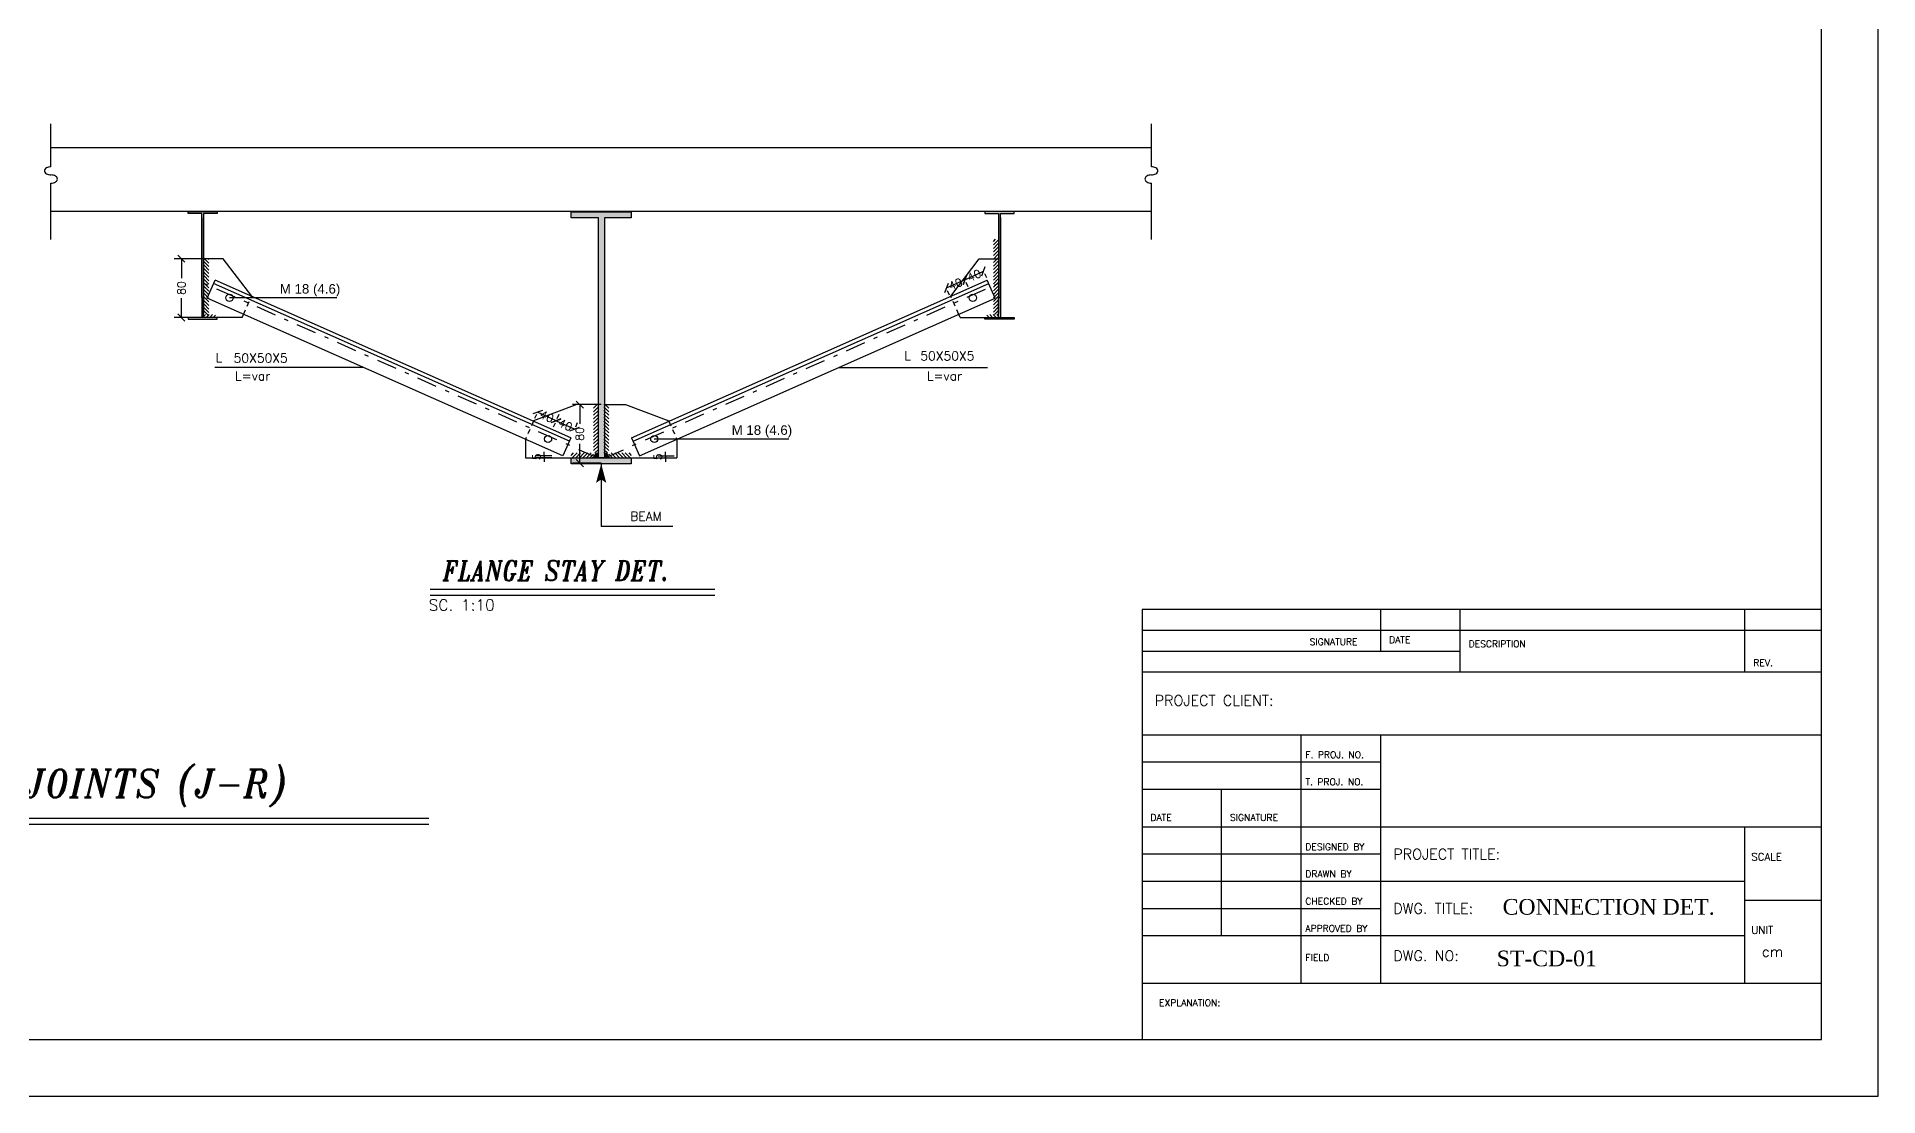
# Model space of a CAD drawing. Header units: inches. Extents: x 1387 to 2676, y -3554 to -2136.
# Drawn here: x 2531.91 to 2577.93, y -3407.52 to -3381.03 of the extents above; entities that cross this region are included whole.
import ezdxf
from ezdxf.enums import TextEntityAlignment as Align

# ---------------------------------------------------------------- set-up
doc = ezdxf.new("R2010")
doc.units = ezdxf.units.IN
doc.header["$MEASUREMENT"] = 0
doc.linetypes.add('DASHDOTX2', pattern=[2, 1, -0.5, 0, -0.5])
doc.linetypes.add('HIDDEN', pattern=[0.375, 0.25, -0.125])
for name, color, linetype in [('1', 1, 'Continuous'), ('1R', 1, 'Continuous'), ('2Y', 2, 'Continuous'), ('3', 3, 'HIDDEN'), ('3G', 3, 'Continuous'), ('4C', 4, 'Continuous'), ('6M', 6, 'Continuous'), ('7', 7, 'Continuous'), ('Ax', 1, 'DASHDOTX2'), ('col-new', 3, 'Continuous'), ('DIM', 8, 'Continuous'), ('H', 1, 'Continuous'), ('Hatch', 1, 'Continuous'), ('Layer4', 118, 'Continuous')]:
    doc.layers.add(name, color=color, linetype=linetype)
doc.styles.add('ITALICT', font='italict')
doc.styles.add('ROMANS', font='ROMANS')
doc.styles.add('ROMANT', font='romant')
doc.styles.get("Standard").update_dxf_attribs({"font": 'arial.ttf'})
doc.styles.add('style1', font='times.ttf')
doc.dimstyles.new('1 Small', dxfattribs={"dimscale": 0, "dimtxt": 0.2, "dimasz": 0.18, "dimexe": 0.18, "dimexo": 0.0625, "dimgap": 0.09, "dimtad": 0, "dimdec": 0, "dimlfac": 100, "dimzin": 0, "dimdsep": 46, "dimtxsty": 'ROMANT', "dimblk": 'OBLIQUE', "dimcen": 0.09, "dimclrd": 1, "dimclre": 1, "dimclrt": 2, "dimadec": 0, "dimazin": 0, "dimtfac": 1, "dimtdec": 0, "dimtofl": 0, "dimtmove": 2, "dimatfit": 3, "dimldrblk": 'OBLIQUE', "dimfxl": 0.18, "dimtolj": 1, "dimtzin": 0, "dimarcsym": 0})
doc.dimstyles.new('Copy of 100', dxfattribs={"dimtxt": 0.2, "dimasz": 0.05, "dimexe": 0.22, "dimexo": 0.22, "dimgap": 0.09, "dimtad": 1, "dimdec": 3, "dimlfac": 100, "dimrnd": 5, "dimzin": 12, "dimdsep": 46, "dimtxsty": 'ROMANS', "dimblk": 'DOT', "dimcen": 0, "dimclrd": 1, "dimclre": 1, "dimclrt": 2, "dimadec": 1, "dimazin": 0, "dimtfac": 1, "dimtdec": 3, "dimtix": 1, "dimtmove": 2, "dimatfit": 3, "dimldrblk": 'DOT', "dimfxl": 1, "dimtolj": 1, "dimtzin": 12, "dimarcsym": 0})
pattern_1 = [(45, (1603.99336, -2621.217457), (-0.0441941738, 0.0441941738), [])]
pattern_2 = [(135, (3488.04117, -2621.217457), (0.0441941738, 0.0441941738), [])]

# ---------------------------------------------------------------- blocks, each defined once
blk = doc.blocks.new('_Dot')
at = {"layer": 'DIM', "color": 0, "lineweight": -2}
blk.add_line((-0.5, 0), (-1, 0), dxfattribs=at)
at = {"layer": 'DIM', "color": 0, "const_width": 0.5}
blk.add_lwpolyline([(-0.25, 0, 1), (0.25, 0, 1)], format="xyb", close=True, dxfattribs=at)
blk = doc.blocks.new('*D2836')
at = {"layer": '3G', "color": 1, "lineweight": -2, "ltscale": 0.5, "transparency": 16777216}
for p, q in [((2544.786, -3391.51), (2544.374, -3391.51)), ((2544.786, -3391.556), (2544.374, -3391.556)), ((2544.594, -3391.46), (2544.594, -3391.41)), ((2544.594, -3391.51), (2544.594, -3391.556)), ((2544.594, -3391.606), (2544.594, -3391.656))]:
    blk.add_line(p, q, dxfattribs=at)
at = {"layer": 'Defpoints', "color": 0, "ltscale": 0.5, "transparency": 16777216}
for p in [(2544.594, -3391.556), (2545.006, -3391.51), (2545.006, -3391.556)]:
    blk.add_point(p, dxfattribs=at)
at = {"layer": '3G', "color": 1, "lineweight": -2, "ltscale": 0.5, "transparency": 16777216, "xscale": 0.05, "yscale": 0.05, "zscale": 0.05}
for p, rotation in [((2544.594, -3391.51), 270), ((2544.594, -3391.556), 90)]:
    blk.add_blockref('_Dot', p, dxfattribs=dict(at, rotation=rotation))
at = {"layer": '3G', "color": 2, "ltscale": 0.5, "transparency": 16777216, "insert": (2544.404, -3391.533), "char_height": 0.2, "attachment_point": 5, "rotation": 90, "style": 'ROMANS'}
blk.add_mtext('\\A1;5', dxfattribs=at)
blk = doc.blocks.new('*D2837')
at = {"layer": '3G', "color": 1, "lineweight": -2, "ltscale": 0.5, "transparency": 16777216}
for p, q in [((2547.43, -3391.51), (2547.842, -3391.51)), ((2547.43, -3391.556), (2547.842, -3391.556)), ((2547.622, -3391.46), (2547.622, -3391.41)), ((2547.622, -3391.51), (2547.622, -3391.556)), ((2547.622, -3391.606), (2547.622, -3391.656))]:
    blk.add_line(p, q, dxfattribs=at)
at = {"layer": 'Defpoints', "color": 0, "ltscale": 0.5, "transparency": 16777216}
for p in [(2547.21, -3391.51), (2547.21, -3391.556), (2547.622, -3391.556)]:
    blk.add_point(p, dxfattribs=at)
at = {"layer": '3G', "color": 1, "lineweight": -2, "ltscale": 0.5, "transparency": 16777216, "xscale": 0.05, "yscale": 0.05, "zscale": 0.05}
for p, rotation in [((2547.622, -3391.51), 270), ((2547.622, -3391.556), 90)]:
    blk.add_blockref('_Dot', p, dxfattribs=dict(at, rotation=rotation))
at = {"layer": '3G', "color": 2, "ltscale": 0.5, "transparency": 16777216, "insert": (2547.432, -3391.533), "char_height": 0.2, "attachment_point": 5, "rotation": 90, "style": 'ROMANS'}
blk.add_mtext('\\A1;5', dxfattribs=at)
blk = doc.blocks.new('_Oblique')
at = {"color": 0, "linetype": 'ByBlock', "lineweight": -2}
blk.add_line((-0.5, -0.5), (0.5, 0.5), dxfattribs=at)
blk = doc.blocks.new('*D2838')
at = {"layer": 'Defpoints', "color": 0, "transparency": 16777216}
for p in [(2536.125, -3386.577), (2535.525, -3388.046), (2536.125, -3388.046)]:
    blk.add_point(p, dxfattribs=at)
at = {"layer": 'H', "color": 1, "lineweight": -2, "transparency": 16777216}
for p, q in [((2536.062, -3386.577), (2535.345, -3386.577)), ((2535.525, -3386.577), (2535.525, -3387.06)), ((2535.525, -3388.046), (2535.525, -3387.563)), ((2536.062, -3388.046), (2535.345, -3388.046))]:
    blk.add_line(p, q, dxfattribs=at)
at = {"layer": 'H', "color": 1, "lineweight": -2, "transparency": 16777216, "xscale": 0.18, "yscale": 0.18, "zscale": 0.18}
for p, rotation in [((2535.525, -3386.577), 90), ((2535.525, -3388.046), 270)]:
    blk.add_blockref('_Oblique', p, dxfattribs=dict(at, rotation=rotation))
at = {"layer": 'H', "color": 2, "transparency": 16777216, "insert": (2535.525, -3387.311), "char_height": 0.2, "attachment_point": 5, "rotation": 90, "style": 'ROMANT'}
blk.add_mtext('\\A1;80', dxfattribs=at)
blk = doc.blocks.new('*D2839')
at = {"layer": 'Defpoints', "color": 0, "transparency": 16777216}
for p in [(2546.081, -3390.227), (2545.482, -3391.692), (2546.081, -3391.692)]:
    blk.add_point(p, dxfattribs=at)
at = {"layer": 'H', "color": 1, "lineweight": -2, "transparency": 16777216}
for p, q in [((2546.019, -3390.227), (2545.302, -3390.227)), ((2545.482, -3390.227), (2545.482, -3390.708)), ((2545.482, -3391.692), (2545.482, -3391.211)), ((2546.019, -3391.692), (2545.302, -3391.692))]:
    blk.add_line(p, q, dxfattribs=at)
at = {"layer": 'H', "color": 1, "lineweight": -2, "transparency": 16777216, "xscale": 0.18, "yscale": 0.18, "zscale": 0.18}
for p, rotation in [((2545.482, -3390.227), 90), ((2545.482, -3391.692), 270)]:
    blk.add_blockref('_Oblique', p, dxfattribs=dict(at, rotation=rotation))
at = {"layer": 'H', "color": 2, "transparency": 16777216, "insert": (2545.482, -3390.96), "char_height": 0.2, "attachment_point": 5, "rotation": 90, "style": 'ROMANT'}
blk.add_mtext('\\A1;80', dxfattribs=at)
blk = doc.blocks.new('*D2840')
at = {"layer": 'Defpoints', "color": 0, "transparency": 16777216}
for p in [(2544.427, -3390.413), (2544.427, -3390.413), (2544.891, -3390.631)]:
    blk.add_point(p, dxfattribs=at)
at = {"layer": 'H', "color": 1, "lineweight": -2, "transparency": 16777216}
for p, q in [((2544.891, -3390.631), (2544.427, -3390.413)), ((2544.401, -3390.47), (2544.351, -3390.576)), ((2544.864, -3390.688), (2544.814, -3390.794))]:
    blk.add_line(p, q, dxfattribs=at)
at = {"layer": 'H', "color": 1, "lineweight": -2, "transparency": 16777216, "xscale": 0.18, "yscale": 0.18, "zscale": 0.18}
for p, rotation in [((2544.427, -3390.413), 154.7833497585959), ((2544.891, -3390.631), 334.7833497585959)]:
    blk.add_blockref('_Oblique', p, dxfattribs=dict(at, rotation=rotation))
at = {"layer": 'H', "color": 2, "transparency": 16777216, "insert": (2544.659, -3390.522), "char_height": 0.2, "attachment_point": 5, "rotation": 334.7833, "style": 'ROMANT'}
blk.add_mtext('\\A1;40', dxfattribs=at)
blk = doc.blocks.new('*D2841')
at = {"layer": 'Defpoints', "color": 0, "transparency": 16777216}
for p in [(2544.891, -3390.631), (2545.356, -3390.838), (2545.356, -3390.838)]:
    blk.add_point(p, dxfattribs=at)
at = {"layer": 'H', "color": 1, "lineweight": -2, "transparency": 16777216}
for p, q in [((2544.916, -3390.574), (2544.964, -3390.467)), ((2544.891, -3390.631), (2545.356, -3390.838)), ((2545.381, -3390.781), (2545.429, -3390.673))]:
    blk.add_line(p, q, dxfattribs=at)
at = {"layer": 'H', "color": 1, "lineweight": -2, "transparency": 16777216, "xscale": 0.18, "yscale": 0.18, "zscale": 0.18}
for p, rotation in [((2544.891, -3390.631), 156.0786605628793), ((2545.356, -3390.838), 336.0786605628792)]:
    blk.add_blockref('_Oblique', p, dxfattribs=dict(at, rotation=rotation))
at = {"layer": 'H', "color": 2, "transparency": 16777216, "insert": (2545.124, -3390.735), "char_height": 0.2, "attachment_point": 5, "rotation": 336.0787, "style": 'ROMANT'}
blk.add_mtext('\\A1;40', dxfattribs=at)
blk = doc.blocks.new('*D2842')
at = {"layer": 'Defpoints', "color": 0, "transparency": 16777216}
for p in [(2555.108, -3387.107), (2555.572, -3386.888), (2555.572, -3386.888)]:
    blk.add_point(p, dxfattribs=at)
at = {"layer": 'H', "color": 1, "lineweight": -2, "transparency": 16777216}
for p, q in [((2555.108, -3387.107), (2555.572, -3386.888)), ((2555.134, -3387.163), (2555.185, -3387.27)), ((2555.598, -3386.945), (2555.648, -3387.051))]:
    blk.add_line(p, q, dxfattribs=at)
at = {"layer": 'H', "color": 1, "lineweight": -2, "transparency": 16777216, "xscale": 0.18, "yscale": 0.18, "zscale": 0.18}
for p, rotation in [((2555.572, -3386.888), 25.21665024417592), ((2555.108, -3387.107), 205.2166502441759)]:
    blk.add_blockref('_Oblique', p, dxfattribs=dict(at, rotation=rotation))
at = {"layer": 'H', "color": 2, "transparency": 16777216, "insert": (2555.34, -3386.998), "char_height": 0.2, "attachment_point": 5, "rotation": 25.2167, "style": 'ROMANT'}
blk.add_mtext('\\A1;40', dxfattribs=at)
blk = doc.blocks.new('*D2843')
at = {"layer": 'Defpoints', "color": 0, "transparency": 16777216}
for p in [(2555.108, -3387.107), (2554.643, -3387.313), (2554.643, -3387.313)]:
    blk.add_point(p, dxfattribs=at)
at = {"layer": 'H', "color": 1, "lineweight": -2, "transparency": 16777216}
for p, q in [((2555.108, -3387.107), (2554.643, -3387.313)), ((2555.133, -3387.164), (2555.181, -3387.271)), ((2554.668, -3387.37), (2554.716, -3387.478))]:
    blk.add_line(p, q, dxfattribs=at)
at = {"layer": 'H', "color": 1, "lineweight": -2, "transparency": 16777216, "xscale": 0.18, "yscale": 0.18, "zscale": 0.18}
for p, rotation in [((2554.643, -3387.313), 203.921339434463), ((2555.108, -3387.107), 23.92133943446305)]:
    blk.add_blockref('_Oblique', p, dxfattribs=dict(at, rotation=rotation))
at = {"layer": 'H', "color": 2, "transparency": 16777216, "insert": (2554.875, -3387.21), "char_height": 0.2, "attachment_point": 5, "rotation": 23.9213, "style": 'ROMANT'}
blk.add_mtext('\\A1;40', dxfattribs=at)

msp = doc.modelspace()

# ---------------------------------------------------------------- hatches: boundary and pattern name
at = {"layer": '3G'}
h = msp.add_hatch(color=256, dxfattribs=at)
h.paths.add_polyline_path([(2535.69273522, -3385.3989992), (2535.69273522, -3385.4454567), (2536.03543011, -3385.4454567), (2536.03543011, -3385.64619095), (2536.08012944, -3385.64619095), (2536.08012944, -3385.4454567), (2536.42282433, -3385.4454567), (2536.42282433, -3385.3989992)])
h.paths.add_polyline_path([(2536.03543011, -3387.5494029), (2536.08012944, -3387.5494029), (2536.08012944, -3385.64619095), (2536.03543011, -3385.64619095)])
h = msp.add_hatch(color=256, dxfattribs=at)
h.paths.add_polyline_path([(2555.60881483, -3385.3989992), (2555.60881483, -3385.4454567), (2555.95150971, -3385.4454567), (2555.95150971, -3385.64619095), (2555.99620905, -3385.64619095), (2555.99620905, -3385.4454567), (2556.33890393, -3385.4454567), (2556.33890393, -3385.3989992)])
h.paths.add_polyline_path([(2555.99620905, -3385.64619095), (2555.95150971, -3385.64619095), (2555.95150971, -3387.5494029), (2555.99620905, -3387.5494029)])
msp.add_hatch(color=256, dxfattribs=at).paths.add_polyline_path([(2546.09726304, -3385.55644908), (2546.76726304, -3385.55644908), (2546.76726304, -3385.40644908), (2545.26726304, -3385.40644908), (2545.26726304, -3385.55644908), (2545.94726304, -3385.55644908), (2545.94726304, -3391.55644908), (2545.26726304, -3391.55644908), (2545.26726304, -3391.70644908), (2546.76726304, -3391.70644908), (2546.76726304, -3391.55644908), (2546.09726304, -3391.55644908)])
h = msp.add_hatch(color=256, dxfattribs=at)
h.paths.add_polyline_path([(2536.42282433, -3388.09275611), (2536.42282433, -3388.0462986), (2536.08012944, -3388.0462986), (2536.08012944, -3387.84556435), (2536.03543011, -3387.84556435), (2536.03543011, -3388.0462986), (2535.69273522, -3388.0462986), (2535.69273522, -3388.09275611)])
h.paths.add_polyline_path([(2536.03543011, -3387.84556435), (2536.08012944, -3387.84556435), (2536.08012944, -3387.5494029), (2536.03543011, -3387.5494029)])
h = msp.add_hatch(color=256, dxfattribs=at)
h.paths.add_polyline_path([(2555.60881483, -3388.09275611), (2555.60881483, -3388.0462986), (2555.95150971, -3388.0462986), (2555.95150971, -3387.84556435), (2555.99620905, -3387.84556435), (2555.99620905, -3388.0462986), (2556.33890393, -3388.0462986), (2556.33890393, -3388.09275611)])
h.paths.add_polyline_path([(2555.99620905, -3387.84556435), (2555.95150971, -3387.84556435), (2555.95150971, -3387.5494029), (2555.99620905, -3387.5494029)])
at = {"layer": 'Hatch', "ltscale": 0.5}
h = msp.add_hatch(dxfattribs=at)
h.set_pattern_fill('ANSI31', color=256, scale=0.5, style=0)
h.set_pattern_definition([(45, (1613.98865, -2617.75149), (-0.0441941738, 0.0441941738), [])])
h.paths.add_polyline_path([(2555.82255738, -3387.97048068), (2555.94255738, -3387.97048068), (2555.94255738, -3386.09048068), (2555.82255738, -3386.09048068)])
h = msp.add_hatch(dxfattribs=at)
h.set_pattern_fill('ANSI31', color=256, scale=0.5, style=0)
h.set_pattern_definition([(135, (3478.045875, -2617.76371), (0.0441941738, 0.0441941738), [])])
h.paths.add_polyline_path([(2536.2119687, -3386.5765572), (2536.0919687, -3386.5765572), (2536.0919687, -3387.98270505), (2536.2119687, -3387.98270505)])
h = msp.add_hatch(dxfattribs=at)
h.set_pattern_fill('ANSI31', color=256, scale=0.5, style=0)
h.set_pattern_definition([(45, (1604.20841, -2598.61928), (-0.0441941738, 0.0441941738), [])])
h.paths.add_polyline_path([(2536.07859766, -3387.97428647), (2536.07859766, -3388.0462986), (2536.38035516, -3388.0462986), (2536.38035516, -3387.97428647)])
h = msp.add_hatch(dxfattribs=at)
h.set_pattern_fill('ANSI31', color=256, scale=0.5, style=0)
h.set_pattern_definition([(135, (3487.826115, -2598.61928), (0.0441941738, 0.0441941738), [])])
h.paths.add_polyline_path([(2555.95592842, -3387.97428647), (2555.95592842, -3388.0462986), (2555.65417091, -3388.0462986), (2555.65417091, -3387.97428647)])
h = msp.add_hatch(dxfattribs=at)
h.set_pattern_fill('ANSI31', color=256, scale=0.5, style=0)
h.set_pattern_definition(pattern_1)
h.paths.add_polyline_path([(2545.94726304, -3390.22694748), (2545.82726304, -3390.22694748), (2545.82726304, -3391.43644908), (2545.94726304, -3391.43644908)])
h = msp.add_hatch(dxfattribs=at)
h.set_pattern_fill('ANSI31', color=256, scale=0.5, style=0)
h.set_pattern_definition(pattern_2)
h.paths.add_polyline_path([(2546.20726304, -3390.22694748), (2546.08726304, -3390.22694748), (2546.08726304, -3391.43644908), (2546.20726304, -3391.43644908)])
h = msp.add_hatch(dxfattribs=at)
h.set_pattern_fill('ANSI31', color=256, scale=0.5, style=0)
h.set_pattern_definition(pattern_1)
h.paths.add_polyline_path([(2545.26726304, -3391.43644908), (2545.26726304, -3391.55644908), (2545.82726304, -3391.55644908), (2545.82726304, -3391.46496148), (2545.79921426, -3391.43644908)])
at = {"layer": 'Hatch'}
h = msp.add_hatch(dxfattribs=at)
h.set_pattern_fill('ANSI31', color=256, style=0)
h.set_pattern_definition([(225, (4054.64482, -3385.31891), (0.088388348, -0.088388348), [])])
h.paths.add_polyline_path([(2545.83250072, -3391.55644908), (2545.94726304, -3391.55644908), (2545.94726304, -3391.44168676, 0.4142135624)])
for points in [[(2545.83250072, -3391.55644908), (2545.94726304, -3391.55644908), (2545.94726304, -3391.44168676, 0.4142135624)], [(2546.21202536, -3391.5568856), (2546.09726304, -3391.5568856), (2546.09726304, -3391.44212328, -0.4142135624)]]:
    msp.add_hatch(color=256, dxfattribs=at).paths.add_polyline_path(points)
h = msp.add_hatch(dxfattribs=at)
h.set_pattern_fill('ANSI31', color=256, style=0)
h.set_pattern_definition([(315, (1037.39971, -3385.31935), (-0.088388348, -0.088388348), [])])
h.paths.add_polyline_path([(2546.21202536, -3391.5568856), (2546.09726304, -3391.5568856), (2546.09726304, -3391.44212328, -0.4142135624)])
at = {"layer": 'Hatch', "ltscale": 0.5}
h = msp.add_hatch(dxfattribs=at)
h.set_pattern_fill('ANSI31', color=256, scale=0.5, style=0)
h.set_pattern_definition(pattern_2)
h.paths.add_polyline_path([(2546.76726304, -3391.43644908), (2546.76726304, -3391.55644908), (2546.20726304, -3391.55644908), (2546.20726304, -3391.46496148), (2546.23531182, -3391.43644908)])

# ---------------------------------------------------------------- linework, layer by layer
at = {"layer": '1'}
for p, q in [((2559.53763825, -3395.35304943), (2559.53763825, -3406.10816694)), ((2559.53763825, -3395.35304943), (2559.53763825, -3404.69558339)), ((2576.51858695, -3395.35304943), (2559.53763825, -3395.35304943)), ((2565.50187989, -3396.39940761), (2565.50187989, -3395.35304943)), ((2567.48996044, -3396.9225867), (2567.48996044, -3395.35304943)), ((2574.60519608, -3396.9225867), (2574.60519608, -3395.35304943)), ((2576.51858695, -3395.87622852), (2559.53763825, -3395.87622852)), ((2567.48996044, -3396.39940761), (2559.53763825, -3396.39940761)), ((2576.51858695, -3396.9225867), (2559.53763825, -3396.9225867)), ((2576.51858695, -3398.49212397), (2559.53763825, -3398.49212397)), ((2563.51379934, -3404.69558339), (2563.51379934, -3398.49212397)), ((2565.50187989, -3404.69558339), (2565.50187989, -3398.49212397)), ((2565.50187989, -3399.17225679), (2559.53763825, -3399.17225679)), ((2565.50187989, -3399.85238961), (2559.53763825, -3399.85238961)), ((2561.5257188, -3403.51464325), (2561.5257188, -3399.85238961)), ((2565.50187989, -3400.79411198), (2559.53763825, -3400.79411198)), ((2576.51858695, -3400.79411198), (2565.50187989, -3400.79411198)), ((2574.60519608, -3404.69558339), (2574.60519608, -3400.79411198)), ((2565.50187989, -3401.47424479), (2559.53763825, -3401.47424479)), ((2574.60519608, -3402.15437761), (2559.53763825, -3402.15437761)), ((2565.50187989, -3402.83451043), (2559.53763825, -3402.83451043)), ((2576.51858695, -3402.62523879), (2574.60519608, -3402.62523879)), ((2565.50187989, -3403.51464325), (2559.53763825, -3403.51464325)), ((2574.60519608, -3403.51464325), (2565.50187989, -3403.51464325)), ((2559.53763825, -3404.69558339), (2576.51858695, -3404.69558339))]:
    msp.add_line(p, q, dxfattribs=at)
msp.add_lwpolyline([(2495.25023678, -3406.10816694), (2576.51858695, -3406.10816694), (2576.51858695, -3349.47517031), (2495.25023678, -3349.47517031)], close=True, dxfattribs=at)
at = {"layer": '1R'}
for p, q in [((2539.41398662, -3387.55484776), (2536.72714716, -3387.55484776)), ((2540.07165256, -3389.29812596), (2536.36467233, -3389.29812596)), ((2551.96287352, -3389.29812596), (2555.66985374, -3389.29812596)), ((2550.70729645, -3391.0866407), (2547.34544229, -3391.0866407)), ((2546.01726304, -3391.70644908), (2546.01726304, -3393.27859056)), ((2547.8120982, -3393.27859056), (2546.01726304, -3393.27859056))]:
    msp.add_line(p, q, dxfattribs=at)
at = {"layer": '2Y'}
for p, q in [((2532.26609167, -3384.27672772), (2532.26609167, -3383.20496632)), ((2559.76843441, -3384.27672772), (2559.76843441, -3383.20496632)), ((2532.26609167, -3383.7989992), (2559.76843441, -3383.7989992)), ((2532.26609167, -3386.09945685), (2532.26609167, -3384.68776042)), ((2559.76843441, -3386.09945685), (2559.76843441, -3384.68776042)), ((2559.76843441, -3385.3989992), (2532.26609167, -3385.3989992)), ((2545.22164997, -3391.1409011), (2536.32947035, -3387.19649802)), ((2546.8128761, -3391.1409011), (2555.70505573, -3387.19649802))]:
    msp.add_line(p, q, dxfattribs=at)
for centre, radius, start, end in [((2532.17220528, -3384.3794859), 0.06722827, 146.998455304, 213.001529412), ((2532.21710896, -3384.40864841), 0.12077071, 122.529539564, 146.998455309), ((2532.21710896, -3384.35032339), 0.12077071, 213.001544692, 237.470460436), ((2532.24669023, -3384.45502892), 0.17578165, 104.798504111, 122.529539564), ((2532.24669023, -3384.30394287), 0.17578165, 237.470460432, 255.201495886), ((2532.26609167, -3384.52846817), 0.25174045, 89.999999997, 104.798504111), ((2532.26609167, -3384.23050362), 0.25174045, 255.201495889, 270), ((2532.26609167, -3384.73398452), 0.25174045, 75.201495889, 90.000000003), ((2559.76843441, -3384.73398452), 0.25174045, 89.999999997, 104.798504111), ((2559.76843441, -3384.52846817), 0.25174045, 75.201495889, 90.000000003), ((2559.76843441, -3384.23050362), 0.25174045, 270, 284.798504111), ((2559.78783585, -3384.45502892), 0.17578165, 57.470460436, 75.201495889), ((2559.78783585, -3384.30394287), 0.17578165, 284.798504114, 302.529539568), ((2559.81741712, -3384.40864841), 0.12077071, 33.001544691, 57.470460436), ((2559.81741712, -3384.35032339), 0.12077071, 302.529539564, 326.998455308), ((2559.8623208, -3384.3794859), 0.06722827, 326.998455304, 33.001549259), ((2532.26609167, -3384.43601997), 0.25174045, 270.000000003, 284.798504114), ((2532.2854931, -3384.66054527), 0.17578165, 57.470460436, 75.201495886), ((2532.2854931, -3384.50945922), 0.17578165, 284.798504111, 302.529539564), ((2532.31507438, -3384.61416476), 0.12077071, 33.001544691, 57.470460436), ((2532.31507438, -3384.55583974), 0.12077071, 302.529539564, 326.998455309), ((2532.35997805, -3384.58500225), 0.06722827, 326.998455303, 33.001549259), ((2559.67454802, -3384.58500225), 0.06722827, 146.998455303, 213.001529412), ((2559.7194517, -3384.61416476), 0.12077071, 122.529539564, 146.998455309), ((2559.7194517, -3384.55583974), 0.12077071, 213.001544691, 237.470460436), ((2559.74903297, -3384.66054527), 0.17578165, 104.798504114, 122.529539564), ((2559.74903297, -3384.50945922), 0.17578165, 237.470460436, 255.201495889), ((2559.76843441, -3384.43601997), 0.25174045, 255.201495886, 269.999999997)]:
    msp.add_arc(centre, radius, start, end, dxfattribs=at)
at = {"layer": '3'}
for points in [[(2546.01726304, -3391.70644908), (2546.01726304, -3392.09706566), (2545.88962243, -3392.18270913)], [(2546.01726304, -3391.70644908), (2546.01726304, -3392.09706566), (2546.14490364, -3392.18270913)]]:
    msp.add_solid(points, dxfattribs=at)
at = {"layer": '3G'}
for p, q in [((2536.03543011, -3385.546209), (2536.03543011, -3387.9455463)), ((2536.08012944, -3385.546209), (2536.08012944, -3387.9455463)), ((2555.95150971, -3385.546209), (2555.95150971, -3387.9455463)), ((2555.99620905, -3385.546209), (2555.99620905, -3387.9455463)), ((2536.5662078, -3386.5765572), (2536.07859766, -3386.5765572)), ((2537.28177723, -3387.51585112), (2536.5662078, -3386.5765572)), ((2554.75274885, -3387.51585112), (2555.46831828, -3386.5765572)), ((2555.46831828, -3386.5765572), (2555.95592842, -3386.5765572)), ((2545.25985378, -3391.05477593), (2536.36767415, -3387.11037285)), ((2546.7746723, -3391.05477593), (2555.66685193, -3387.11037285)), ((2545.05794501, -3391.5099512), (2536.16576538, -3387.56554812)), ((2546.97658106, -3391.5099512), (2555.86876069, -3387.56554812)), ((2537.04648073, -3388.0462986), (2535.9382473, -3388.0462986)), ((2537.04648073, -3388.0462986), (2537.07986958, -3387.97102749)), ((2554.98804534, -3388.0462986), (2554.9546565, -3387.97102749)), ((2554.98804534, -3388.0462986), (2556.09627878, -3388.0462986)), ((2545.94726304, -3390.22694748), (2545.40736552, -3390.22694748)), ((2546.08726304, -3390.22694748), (2546.62716056, -3390.22694748)), ((2544.12436531, -3391.09583286), (2544.12436531, -3391.55644908)), ((2547.91016077, -3391.09583286), (2547.91016077, -3391.55644908)), ((2545.98870901, -3391.55644908), (2545.95870902, -3391.55644908)), ((2546.04581706, -3391.55644908), (2546.07581706, -3391.55644908)), ((2541.7463386, -3394.99203301), (2548.85722166, -3394.99203301)), ((2524.58161125, -3400.71726291), (2541.71255456, -3400.71726291))]:
    msp.add_line(p, q, dxfattribs=at)
at = {"layer": '3G', "ltscale": 0.5}
for p, q in [((2536.16576538, -3387.56554812), (2536.36767415, -3387.11037285)), ((2555.86876069, -3387.56554812), (2555.66685193, -3387.11037285)), ((2545.40736552, -3390.22694748), (2544.32876623, -3390.63504837)), ((2546.62716056, -3390.22694748), (2547.70575985, -3390.63504837)), ((2545.25985378, -3391.05477593), (2545.05794501, -3391.5099512)), ((2546.7746723, -3391.05477593), (2546.97658106, -3391.5099512)), ((2544.12436531, -3391.55644908), (2545.27048659, -3391.55644908)), ((2546.24202536, -3391.55644908), (2545.79250072, -3391.55644908)), ((2546.76403948, -3391.55644908), (2547.91016077, -3391.55644908))]:
    msp.add_line(p, q, dxfattribs=at)
at = {"layer": '3G', "linetype": 'ByBlock'}
msp.add_line((2524.56879029, -3400.71726291), (2541.71255456, -3400.71726291), dxfattribs=at)
at = {"layer": '3G', "ltscale": 0.5}
for points in [[(2536.42282433, -3385.3989992), (2536.42282433, -3385.4454567), (2536.08012944, -3385.4454567), (2536.08012944, -3387.5494029), (2536.03543011, -3387.5494029), (2536.03543011, -3385.4454567), (2535.69273522, -3385.4454567), (2535.69273522, -3385.3989992), (2536.42282433, -3385.3989992)], [(2555.60881483, -3385.3989992), (2555.60881483, -3385.4454567), (2555.95150971, -3385.4454567), (2555.95150971, -3387.5494029), (2555.99620905, -3387.5494029), (2555.99620905, -3385.4454567), (2556.33890393, -3385.4454567), (2556.33890393, -3385.3989992), (2555.60881483, -3385.3989992)], [(2536.42129254, -3388.09275611), (2536.42129254, -3388.0462986), (2536.07859766, -3388.0462986), (2536.07859766, -3387.5494029), (2536.03389832, -3387.5494029), (2536.03389832, -3388.0462986), (2535.69120344, -3388.0462986), (2535.69120344, -3388.09275611), (2536.42129254, -3388.09275611)], [(2555.60881483, -3388.09275611), (2555.60881483, -3388.0462986), (2555.95150971, -3388.0462986), (2555.95150971, -3387.5494029), (2555.99620905, -3387.5494029), (2555.99620905, -3388.0462986), (2556.33890393, -3388.0462986), (2556.33890393, -3388.09275611), (2555.60881483, -3388.09275611)]]:
    msp.add_lwpolyline(points, dxfattribs=at)
at = {"layer": '3G'}
for centre, start, end in [((2545.94726304, -3391.55644908), 90, 180), ((2546.09726304, -3391.5568856), 0, 90)]:
    msp.add_arc(centre, 0.11476232, start, end, dxfattribs=at)
at = {"layer": '6M', "color": 4}
msp.add_line((2524.56879029, -3400.56669578), (2541.71255456, -3400.56669578), dxfattribs=at)
at = {"layer": '7'}
msp.add_line((2541.7463386, -3394.84081794), (2548.85722166, -3394.84081794), dxfattribs=at)
at = {"layer": 'Ax', "ltscale": 0.5}
for p, q in [((2545.91726304, -3391.55644908), (2535.91422846, -3387.11582191)), ((2546.11726304, -3391.55644908), (2556.12029761, -3387.11582191))]:
    msp.add_line(p, q, dxfattribs=at)
at = {"layer": 'col-new'}
for points in [[(2545.94726304, -3391.55644908), (2545.94726304, -3385.55644908), (2545.26726304, -3385.55644908), (2545.26726304, -3385.40644908), (2546.76726304, -3385.40644908), (2546.76726304, -3385.55644908), (2546.09726304, -3385.55644908), (2546.09726304, -3391.55644908)], [(2546.76726304, -3391.55644908), (2546.76726304, -3391.70644908), (2545.26726304, -3391.70644908), (2545.26726304, -3391.55644908), (2546.76726304, -3391.55644908)]]:
    msp.add_lwpolyline(points, dxfattribs=at)
at = {"layer": 'H', "color": 2, "linetype": 'HIDDEN', "ltscale": 0.5}
for p, q in [((2537.07986958, -3387.97102749), (2537.28177723, -3387.51585112)), ((2554.9546565, -3387.97102749), (2554.75274885, -3387.51585112)), ((2544.32627273, -3390.64065699), (2544.12436531, -3391.09583286)), ((2547.70825334, -3390.64065699), (2547.91016077, -3391.09583286))]:
    msp.add_line(p, q, dxfattribs=at)
at = {"layer": 'H'}
for centre in [(2536.72714716, -3387.55484776), (2555.30737891, -3387.55484776), (2544.68908379, -3391.0866407), (2547.34544229, -3391.0866407)]:
    msp.add_circle(centre, 0.09, dxfattribs=at)
at = {"layer": 'Layer4'}
for points in [[(2493.83441186, -3407.52399185), (2577.93441186, -3407.52399185), (2577.93441186, -3348.05934539), (2493.83441186, -3348.05934539)], [(2493.83441186, -3407.52399185), (2577.93441186, -3407.52399185), (2577.93441186, -3348.05934539), (2493.83441186, -3348.05934539)], [(2577.93441186, -3348.05934539), (2493.83441186, -3348.05934539), (2493.83441186, -3407.52399185), (2577.93441186, -3407.52399185)]]:
    msp.add_lwpolyline(points, close=True, dxfattribs=at)

# ---------------------------------------------------------------- texts
at = {"layer": '1'}
for s, height, style, p in [('SIGNATURE', 0.167417309, 'ROMANS', (2563.72307098, -3396.24245388)), ('DATE', 0.167417309, 'ROMANS', (2565.71115153, -3396.19013597)), ('DESCRIPTION', 0.1674173092, 'ROMANS', (2567.69923207, -3396.29477179)), ('REV.', 0.167417309, 'ROMANS', (2574.81446771, -3396.76563297)), ('PROJECT CLIENT:', 0.2615895456, 'ROMANS', (2559.85154571, -3397.7569354)), ('F. PROJ. NO.', 0.1674173092, 'ROMANS', (2563.61843516, -3399.06762097)), ('T. PROJ. NO.', 0.1674173092, 'ROMANS', (2563.61843516, -3399.74775379)), ('DATE', 0.167417309, 'ROMANS', (2559.74690989, -3400.63715825)), ('SIGNATURE', 0.167417309, 'ROMANS', (2561.73499043, -3400.63715825)), ('DESIGNED BY', 0.1674173092, 'ROMANS', (2563.61843516, -3401.36960898)), ('PROJECT TITLE:', 0.2615895456, 'ROMANS', (2565.81578734, -3401.60125238)), ('SCALE', 0.188344473, 'ROMANS', (2574.7621498, -3401.63119852)), ('DRAWN BY', 0.167417309, 'ROMANS', (2563.61843516, -3402.04974179)), ('CHECKED BY', 0.167417309, 'ROMANS', (2563.61843516, -3402.72987461)), ('DWG. TITLE:', 0.2615895456, 'ROMANS', (2565.81578734, -3402.96151802)), (' CONNECTION DET.', 0.3923843184, 'style1', (2568.39963833, -3402.98416534)), ('APPROVED BY', 0.1674173092, 'ROMANS', (2563.61843516, -3403.41000743)), ('UNIT', 0.188344473, 'ROMANS', (2574.7621498, -3403.46232534)), ('FIELD', 0.167417309, 'ROMANS', (2563.61843516, -3404.14245816)), ('DWG. NO:', 0.261589546, 'ROMANS', (2565.81578734, -3404.14245816)), ('ST-CD-01', 0.392384318, 'style1', (2568.39963833, -3404.27434403)), ('cm', 0.261589546, 'ROMANS', (2575.02373935, -3404.03782234)), ('EXPLANATION:', 0.1674173092, 'ROMANS', (2559.9617381, -3405.27119723))]:
    msp.add_text(s, height=height, dxfattribs=dict(at, style=style)).set_placement(p)
at = {"layer": '2Y', "style": 'ROMANS'}
for s, p in [('L', (2536.38046639, -3389.16741894)), ('50X50X5', (2536.83269696, -3389.17532578)), ('L', (2553.59570476, -3389.11255495)), ('50X50X5', (2553.9947532, -3389.1204618)), ('L=var', (2536.86776802, -3389.62032289)), ('L=var', (2554.15961519, -3389.62032289)), ('BEAM', (2546.74354311, -3393.13053215))]:
    msp.add_text(s, height=0.225, dxfattribs=at).set_placement(p)
at = {"layer": '3G'}
for p in [(2537.98491132, -3387.45067656), (2549.27822115, -3390.98246949)]:
    msp.add_text('M 18 (4.6)', height=0.2376, dxfattribs=at).set_placement(p)
at = {"layer": '3G', "style": 'ROMANS'}
msp.add_text('SC. 1:10', height=0.281249992, dxfattribs=at).set_placement((2541.70557895, -3395.37983359))
at = {"layer": '4C', "style": 'ITALICT', "width": 0.8}
msp.add_text('FLANGE STAY DET.', height=0.5, dxfattribs=at).set_placement((2544.88884637, -3394.37979362), align=Align.MIDDLE)
at = {"layer": '4C', "style": 'ITALICT', "width": 0.9}
msp.add_text('RIGID JOINTS (J-R)', height=0.7, dxfattribs=at).set_placement((2528.57029118, -3400.05393002))

# ---------------------------------------------------------------- dimensions: what is measured, and where the dimension line sits
at = {"layer": '3G', "ltscale": 0.5}
for base, p1, p2, picture, middle in [((2544.59426657, -3391.55644908), (2545.00599052, -3391.5099512), (2545.00599052, -3391.55644908), '*D2836', (2544.40426657, -3391.53320014)), ((2547.62217669, -3391.55644908), (2547.21045274, -3391.5099512), (2547.21045274, -3391.55644908), '*D2837', (2547.43217669, -3391.53320014))]:
    dim = msp.add_linear_dim(base=base, p1=p1, p2=p2, angle=90, text='5', dimstyle='Copy of 100', dxfattribs=at)
    dim.commit()
    dim.dimension.update_dxf_attribs({"geometry": picture, "text_midpoint": middle})
at = {"layer": 'H'}
for base, p1, p2, picture, middle in [((2535.52520373, -3388.0462986), (2536.12482877, -3386.5765572), (2536.12482877, -3388.0462986), '*D2838', (2535.52520373, -3387.3114279)), ((2545.48173666, -3391.6920731), (2546.0813617, -3390.22694748), (2546.0813617, -3391.6920731), '*D2839', (2545.48173666, -3390.95951029))]:
    dim = msp.add_linear_dim(base=base, p1=p1, p2=p2, angle=90, text='80', dimstyle='1 Small', override={"dimscale": 1}, dxfattribs=at)
    dim.commit()
    dim.dimension.update_dxf_attribs({"geometry": picture, "text_midpoint": middle})
for base, p1, p2, angle, picture, middle in [((2555.57158904, -3386.88839353), (2555.10782427, -3387.10678931), (2555.57158904, -3386.88839353), 25.216650244, '*D2842', (2555.33970666, -3386.99759142)), ((2554.64270859, -3387.31310749), (2555.10782427, -3387.10678931), (2554.64270859, -3387.31310749), 203.921339434, '*D2843', (2554.87526643, -3387.2099484)), ((2544.42722644, -3390.41306906), (2544.89099121, -3390.63146483), (2544.42722644, -3390.41306906), 154.783349759, '*D2840', (2544.65910883, -3390.52226694)), ((2545.3561069, -3390.83778301), (2544.89099121, -3390.63146483), (2545.3561069, -3390.83778301), 336.078660563, '*D2841', (2545.12354906, -3390.73462392))]:
    dim = msp.add_linear_dim(base=base, p1=p1, p2=p2, angle=angle, text='40', dimstyle='1 Small', override={"dimscale": 1}, dxfattribs=at)
    dim.commit()
    dim.dimension.update_dxf_attribs({"geometry": picture, "text_midpoint": middle, "dimtype": 161})

doc.saveas('drawing.dxf')
